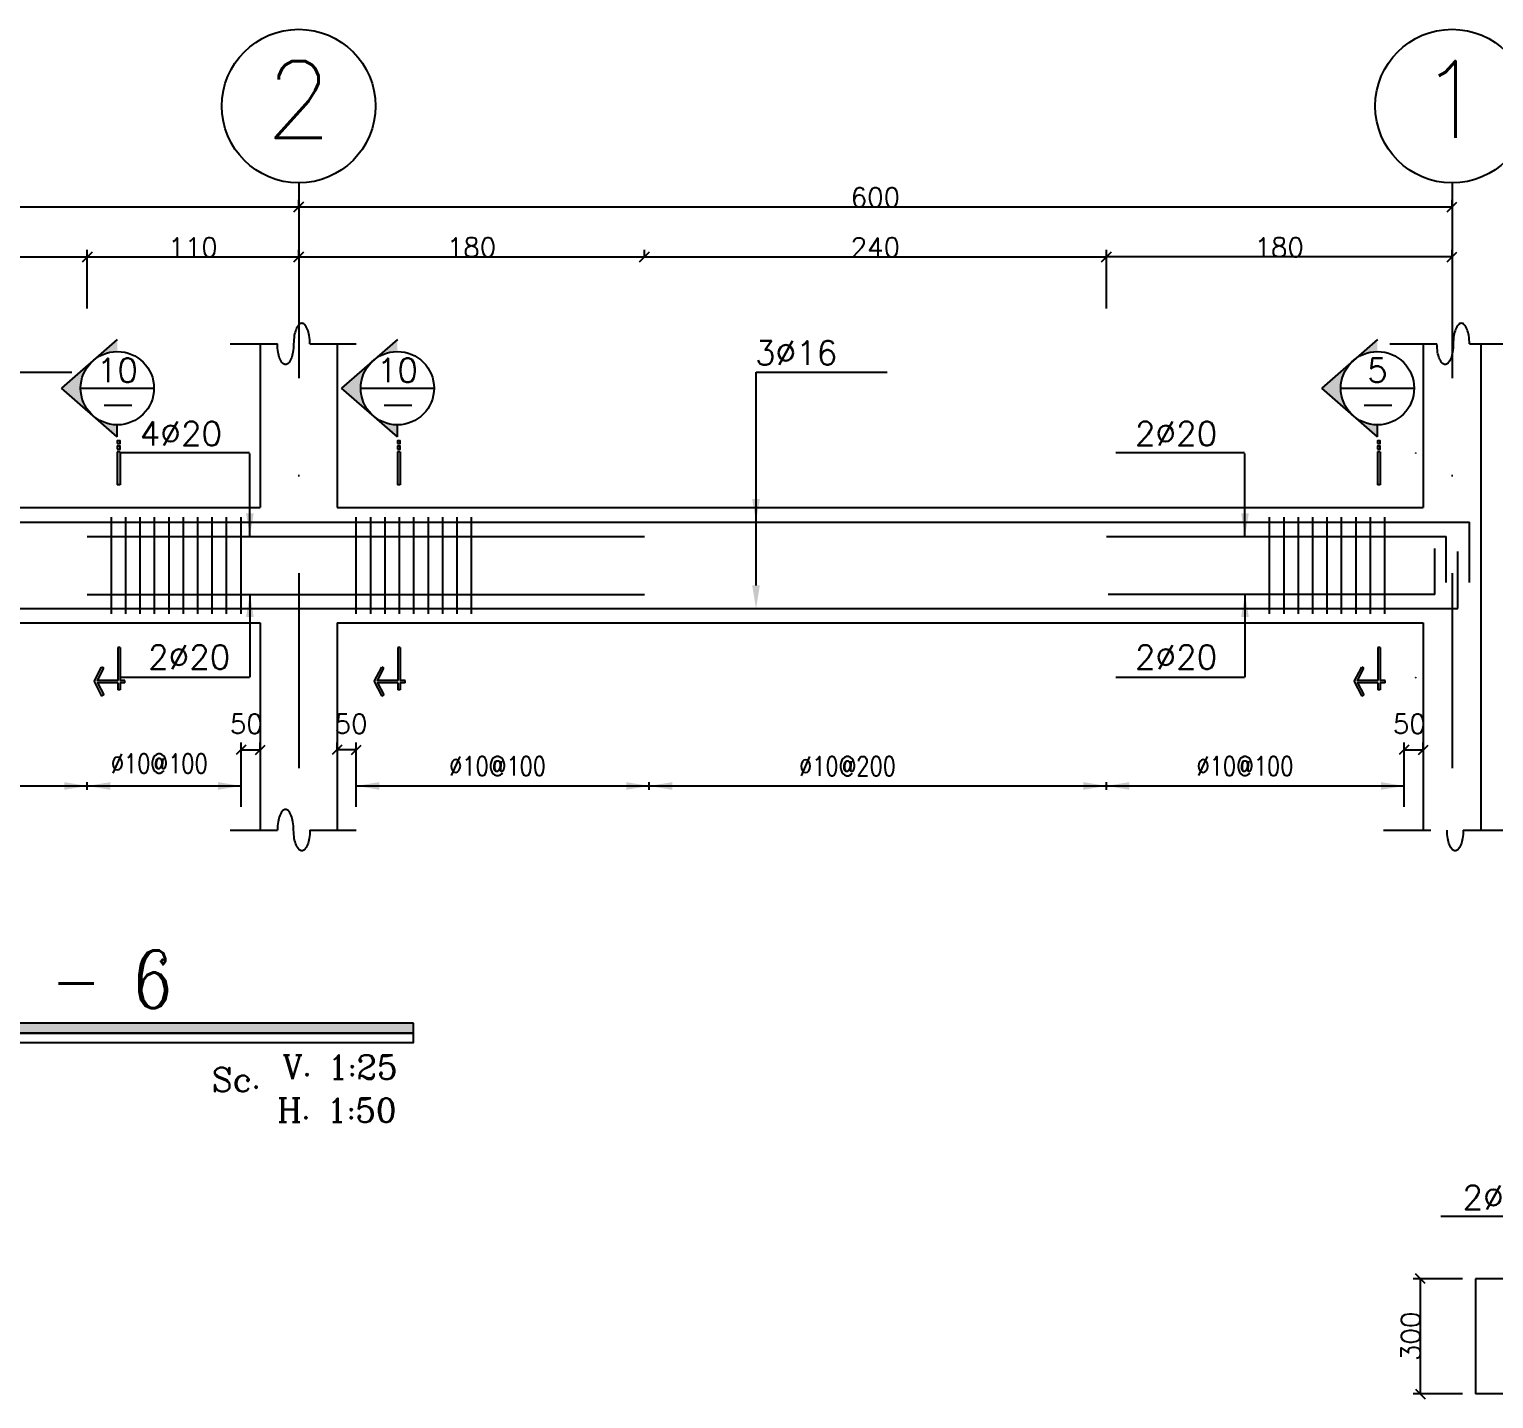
# Model space of a CAD drawing. Header units: millimetres. Extents: x -231 to 30223, y -7037 to 7120.
# Drawn here: x 22386 to 23911, y 3333 to 4759 of the extents above; entities that cross this region are included whole.
import ezdxf
from ezdxf.enums import TextEntityAlignment as Align

# ---------------------------------------------------------------- set-up
doc = ezdxf.new("R2010")
doc.units = ezdxf.units.MM
doc.linetypes.add('DASHDOTX2', pattern=[50.8, 25.4, -12.7, 0, -12.7])
for name, color, linetype in [('2', 2, 'Continuous'), ('3', 3, 'Continuous'), ('44', 150, 'Continuous'), ('5', 7, 'Continuous'), ('ax', 1, 'DASHDOTX2'), ('COV', 4, 'Continuous'), ('DIM', 1, 'Continuous'), ('DST', 1, 'Continuous'), ('HAT', 4, 'Continuous'), ('KH', 3, 'Continuous'), ('STT', 6, 'Continuous'), ('TEX', 4, 'Continuous'), ('TX', 2, 'Continuous'), ('TX1', 3, 'Continuous')]:
    doc.layers.add(name, color=color, linetype=linetype)
doc.styles.add('RC2', font='ROMANC.SHX', dxfattribs={"height": 25})
doc.styles.add('RC5', font='ROMANC.SHX', dxfattribs={"height": 50})
doc.styles.add('ROMANS', font='romans.shx')
doc.dimstyles.new('SC25', dxfattribs={"dimscale": 0.1, "dimtxt": 200, "dimasz": 0.5, "dimexe": 75, "dimexo": 0, "dimgap": 0, "dimtad": 1, "dimdec": 0, "dimlfac": 2.5, "dimdsep": 46, "dimtxsty": 'ROMANS', "dimblk": 'TIC', "dimcen": 0, "dimclrd": 44, "dimclre": 13, "dimclrt": 62, "dimadec": 0, "dimazin": 0, "dimtfac": 0.925926, "dimtdec": 0, "dimtix": 1, "dimtmove": 2, "dimatfit": 3, "dimldrblk": 'TIC', "dimfxl": 1, "dimtolj": 1, "dimarcsym": 0})
doc.dimstyles.new('SC50', dxfattribs={"dimscale": 0.1, "dimtxt": 200, "dimasz": 0.5, "dimexe": 75, "dimexo": 0, "dimgap": 0, "dimtad": 1, "dimdec": 0, "dimlfac": 0.5, "dimdsep": 46, "dimtxsty": 'ROMANS', "dimblk": 'TIC', "dimcen": 0, "dimclrd": 44, "dimclre": 1, "dimclrt": 62, "dimadec": 0, "dimazin": 0, "dimtfac": 0.925926, "dimtdec": 0, "dimtix": 1, "dimtmove": 2, "dimatfit": 3, "dimldrblk": 'TIC', "dimfxl": 1, "dimtolj": 1, "dimarcsym": 0})

# ---------------------------------------------------------------- blocks, each defined once
blk = doc.blocks.new('TIC')
blk.add_line((-100, -100), (100, 100))
blk = doc.blocks.new('*D351')
at = {"layer": 'DIM', "color": 13, "lineweight": -2, "transparency": 16777216}
for p, q in [((23878.2, 3457.8), (23826.7, 3457.8)), ((23878.2, 3337.8), (23826.7, 3337.8))]:
    blk.add_line(p, q, dxfattribs=at)
at = {"layer": 'DIM', "color": 44, "lineweight": -2, "transparency": 16777216}
blk.add_line((23834.2, 3457.8), (23834.2, 3337.9), dxfattribs=at)
at = {"layer": 'DIM', "color": 44, "lineweight": -2, "transparency": 16777216, "xscale": 0.05, "yscale": 0.05, "zscale": 0.05}
for p, rotation in [((23834.2, 3457.8), 90), ((23834.2, 3337.8), 270)]:
    blk.add_blockref('TIC', p, dxfattribs=dict(at, rotation=rotation))
at = {"layer": 'DIM', "color": 62, "transparency": 16777216, "insert": (23824.2, 3397.8), "char_height": 20, "attachment_point": 5, "rotation": 90, "style": 'ROMANS'}
blk.add_mtext('\\A1;300', dxfattribs=at)
blk = doc.blocks.new('*D409')
at = {"layer": 'DIM', "color": 1, "lineweight": -2, "transparency": 16777216}
for p, q in [((22166.3, 4468.2), (22166.3, 4529.5)), ((22446.1, 4468.2), (22446.1, 4529.5))]:
    blk.add_line(p, q, dxfattribs=at)
at = {"layer": 'DIM', "color": 44, "lineweight": -2, "transparency": 16777216}
blk.add_line((22166.3, 4522), (22446.1, 4522), dxfattribs=at)
at = {"layer": 'DIM', "color": 44, "lineweight": -2, "transparency": 16777216, "xscale": 0.05, "yscale": 0.05, "zscale": 0.05, "rotation": 180}
blk.add_blockref('TIC', (22166.3, 4522), dxfattribs=at)
at = {"layer": 'DIM', "color": 44, "lineweight": -2, "transparency": 16777216, "xscale": 0.05, "yscale": 0.05, "zscale": 0.05}
blk.add_blockref('TIC', (22446.1, 4522), dxfattribs=at)
at = {"layer": 'DIM', "color": 62, "transparency": 16777216, "insert": (22306.2, 4532), "char_height": 20, "attachment_point": 5, "style": 'ROMANS'}
blk.add_mtext('\\A1;140', dxfattribs=at)
blk = doc.blocks.new('*D410')
at = {"layer": 'DIM', "color": 1, "lineweight": -2, "transparency": 16777216}
for p, q in [((21946.3, 4574), (21946.3, 4581.5)), ((22666.3, 4574), (22666.3, 4581.5))]:
    blk.add_line(p, q, dxfattribs=at)
at = {"layer": 'DIM', "color": 44, "lineweight": -2, "transparency": 16777216}
blk.add_line((21946.3, 4574), (22666.2, 4574), dxfattribs=at)
at = {"layer": 'DIM', "color": 44, "lineweight": -2, "transparency": 16777216, "xscale": 0.05, "yscale": 0.05, "zscale": 0.05, "rotation": 180}
blk.add_blockref('TIC', (21946.3, 4574), dxfattribs=at)
at = {"layer": 'DIM', "color": 44, "lineweight": -2, "transparency": 16777216, "xscale": 0.05, "yscale": 0.05, "zscale": 0.05}
blk.add_blockref('TIC', (22666.3, 4574), dxfattribs=at)
at = {"layer": 'DIM', "color": 62, "transparency": 16777216, "insert": (22306.3, 4584), "char_height": 20, "attachment_point": 5, "style": 'ROMANS'}
blk.add_mtext('\\A1;360', dxfattribs=at)
blk = doc.blocks.new('*D434')
at = {"layer": 'DIM', "color": 1, "lineweight": -2, "transparency": 16777216}
for p, q in [((23507.3, 4468.2), (23507.3, 4529.5)), ((23867.3, 4522), (23867.3, 4529.5))]:
    blk.add_line(p, q, dxfattribs=at)
at = {"layer": 'DIM', "color": 44, "lineweight": -2, "transparency": 16777216}
blk.add_line((23867.2, 4522), (23507.3, 4522), dxfattribs=at)
at = {"layer": 'DIM', "color": 44, "lineweight": -2, "transparency": 16777216, "xscale": 0.05, "yscale": 0.05, "zscale": 0.05, "rotation": 180}
blk.add_blockref('TIC', (23507.3, 4522), dxfattribs=at)
at = {"layer": 'DIM', "color": 44, "lineweight": -2, "transparency": 16777216, "xscale": 0.05, "yscale": 0.05, "zscale": 0.05}
blk.add_blockref('TIC', (23867.3, 4522), dxfattribs=at)
at = {"layer": 'DIM', "color": 62, "transparency": 16777216, "insert": (23687.3, 4532), "char_height": 20, "attachment_point": 5, "style": 'ROMANS'}
blk.add_mtext('\\A1;180', dxfattribs=at)
blk = doc.blocks.new('*D435')
at = {"layer": 'DIM', "color": 1, "lineweight": -2, "transparency": 16777216}
for p, q in [((22666.3, 4574), (22666.3, 4581.5)), ((23867.3, 4574), (23867.3, 4581.5))]:
    blk.add_line(p, q, dxfattribs=at)
at = {"layer": 'DIM', "color": 44, "lineweight": -2, "transparency": 16777216}
blk.add_line((22666.3, 4574), (23867.2, 4574), dxfattribs=at)
at = {"layer": 'DIM', "color": 44, "lineweight": -2, "transparency": 16777216, "xscale": 0.05, "yscale": 0.05, "zscale": 0.05, "rotation": 180}
blk.add_blockref('TIC', (22666.3, 4574), dxfattribs=at)
at = {"layer": 'DIM', "color": 44, "lineweight": -2, "transparency": 16777216, "xscale": 0.05, "yscale": 0.05, "zscale": 0.05}
blk.add_blockref('TIC', (23867.3, 4574), dxfattribs=at)
at = {"layer": 'DIM', "color": 62, "transparency": 16777216, "insert": (23266.8, 4584), "char_height": 20, "attachment_point": 5, "style": 'ROMANS'}
blk.add_mtext('\\A1;600', dxfattribs=at)
blk = doc.blocks.new('*D436')
at = {"layer": 'DIM', "color": 13, "lineweight": -2, "transparency": 16777216}
for p, q in [((22606.3, 3949.3), (22606.3, 4016.1)), ((22626.3, 4008.6), (22626.3, 4016.1))]:
    blk.add_line(p, q, dxfattribs=at)
at = {"layer": 'DIM', "color": 44, "lineweight": -2, "transparency": 16777216}
blk.add_line((22606.3, 4008.6), (22626.2, 4008.6), dxfattribs=at)
at = {"layer": 'DIM', "color": 44, "lineweight": -2, "transparency": 16777216, "xscale": 0.05, "yscale": 0.05, "zscale": 0.05, "rotation": 180}
blk.add_blockref('TIC', (22606.3, 4008.6), dxfattribs=at)
at = {"layer": 'DIM', "color": 44, "lineweight": -2, "transparency": 16777216, "xscale": 0.05, "yscale": 0.05, "zscale": 0.05}
blk.add_blockref('TIC', (22626.3, 4008.6), dxfattribs=at)
at = {"layer": 'DIM', "color": 62, "transparency": 16777216, "insert": (22611.8, 4035.6), "char_height": 20, "attachment_point": 5, "style": 'ROMANS'}
blk.add_mtext('\\A1;50', dxfattribs=at)
blk = doc.blocks.new('*D437')
at = {"layer": 'DIM', "color": 13, "lineweight": -2, "transparency": 16777216}
for p, q in [((22706.3, 4008.6), (22706.3, 4016.1)), ((22726.3, 3949.3), (22726.3, 4016.1))]:
    blk.add_line(p, q, dxfattribs=at)
at = {"layer": 'DIM', "color": 44, "lineweight": -2, "transparency": 16777216}
blk.add_line((22726.2, 4008.6), (22706.3, 4008.6), dxfattribs=at)
at = {"layer": 'DIM', "color": 44, "lineweight": -2, "transparency": 16777216, "xscale": 0.05, "yscale": 0.05, "zscale": 0.05, "rotation": 180}
blk.add_blockref('TIC', (22706.3, 4008.6), dxfattribs=at)
at = {"layer": 'DIM', "color": 44, "lineweight": -2, "transparency": 16777216, "xscale": 0.05, "yscale": 0.05, "zscale": 0.05}
blk.add_blockref('TIC', (22726.3, 4008.6), dxfattribs=at)
at = {"layer": 'DIM', "color": 62, "transparency": 16777216, "insert": (22720.8, 4035.6), "char_height": 20, "attachment_point": 5, "style": 'ROMANS'}
blk.add_mtext('\\A1;50', dxfattribs=at)
blk = doc.blocks.new('*D758')
at = {"layer": 'DIM', "color": 1, "lineweight": -2, "transparency": 16777216}
for p, q in [((22666.3, 4521.1), (22666.3, 4529.5)), ((23026.3, 4521.1), (23026.3, 4529.5))]:
    blk.add_line(p, q, dxfattribs=at)
at = {"layer": 'DIM', "color": 44, "lineweight": -2, "transparency": 16777216}
blk.add_line((22666.3, 4522), (23026.2, 4522), dxfattribs=at)
at = {"layer": 'DIM', "color": 44, "lineweight": -2, "transparency": 16777216, "xscale": 0.05, "yscale": 0.05, "zscale": 0.05, "rotation": 180}
blk.add_blockref('TIC', (22666.3, 4522), dxfattribs=at)
at = {"layer": 'DIM', "color": 44, "lineweight": -2, "transparency": 16777216, "xscale": 0.05, "yscale": 0.05, "zscale": 0.05}
blk.add_blockref('TIC', (23026.3, 4522), dxfattribs=at)
at = {"layer": 'DIM', "color": 62, "transparency": 16777216, "insert": (22846.3, 4532), "char_height": 20, "attachment_point": 5, "style": 'ROMANS'}
blk.add_mtext('\\A1;180', dxfattribs=at)
blk = doc.blocks.new('EEE')
at = {"layer": '5'}
h = blk.add_hatch(color=256, dxfattribs=at)
h.paths.add_polyline_path([(-25.1, 28.8), (-58.1, 0), (-25.1, -28.8, -0.454846)])
h.paths.add_polyline_path([(-25.1, -28.8), (0, -50.6), (0, -38.2, -0.181206)])
h.paths.add_polyline_path([(0, 38.2), (0, 50.6), (-25.1, 28.8, -0.181206)])
h = blk.add_hatch(color=256, dxfattribs=at)
h.paths.add_polyline_path([(2.9, -57.6), (2.9, -54.7), (0, -54.7), (0, -57.6)])
h.paths.add_polyline_path([(0, -63.5), (2.9, -63.5), (2.9, -60.5), (0, -60.5)])
h.paths.add_polyline_path([(2.9, -66.4), (0, -66.4), (0, -100.6), (2.9, -100.6)])
blk.add_hatch(color=256, dxfattribs=at).paths.add_polyline_path([(0.4, -306.8), (0.4, -314.3), (2.9, -314.3), (2.9, -306.8), (8, -306.8), (8, -304.3), (2.9, -304.3), (2.9, -270), (0.4, -270), (0.4, -304.3), (-20.7, -304.3), (-14.1, -291.7), (-16.3, -290.5), (-24.2, -305.6), (-16.3, -320.7), (-14.1, -319.5), (-20.7, -306.8)])
at = {"layer": '2'}
for p, q in [((0, 50.6), (-58.1, 0)), ((0, -50.6), (-58.1, 0)), ((-38.2, 0), (38.2, 0)), ((0, -50.6), (0, -38.2)), ((2.9, -66.4), (0, -66.4)), ((0, -66.4), (0, -100.6)), ((2.9, -66.4), (2.9, -100.6)), ((2.9, -100.6), (0, -100.6)), ((2.9, -270), (0.4, -270)), ((-24.2, -305.6), (-16.3, -290.5)), ((-14.1, -291.7), (-16.3, -290.5)), ((8, -306.8), (8, -304.3)), ((-24.2, -305.6), (-16.3, -320.7)), ((-14.1, -319.5), (-16.3, -320.7)), ((2.9, -314.3), (0.4, -314.3))]:
    blk.add_line(p, q, dxfattribs=at)
for points in [[(0, -57.6), (2.9, -57.6), (2.9, -54.7), (0, -54.7)], [(0, -63.5), (2.9, -63.5), (2.9, -60.5), (0, -60.5)]]:
    blk.add_lwpolyline(points, close=True, dxfattribs=at)
for points in [[(0.4, -270), (0.4, -304.3)], [(2.9, -270), (2.9, -304.3)], [(0.4, -304.3), (-20.7, -304.3), (-14.1, -291.7)], [(8, -304.3), (2.9, -304.3)], [(0.4, -306.8), (-20.7, -306.8), (-14.1, -319.5)], [(0.4, -306.8), (0.4, -314.3)], [(8, -306.8), (2.9, -306.8)], [(2.9, -306.8), (2.9, -314.3)]]:
    blk.add_lwpolyline(points, dxfattribs=at)
blk.add_circle((0, 0), 38.2, dxfattribs=at)
at = {"layer": '3'}
blk.add_line((-13.7, -17.7), (15, -17.7), dxfattribs=at)
at = {"layer": 'TX1', "style": 'ROMANS'}
blk.add_attdef('B', text='', height=25, dxfattribs=at).set_placement((0, 18.7), align=Align.MIDDLE_CENTER)
blk = doc.blocks.new('*D759')
at = {"layer": 'DIM', "color": 1, "lineweight": -2, "transparency": 16777216}
for p, q in [((22446.1, 4468.2), (22446.1, 4529.5)), ((22666.3, 4521.1), (22666.3, 4529.5))]:
    blk.add_line(p, q, dxfattribs=at)
at = {"layer": 'DIM', "color": 44, "lineweight": -2, "transparency": 16777216}
blk.add_line((22446.2, 4522), (22666.2, 4522), dxfattribs=at)
at = {"layer": 'DIM', "color": 44, "lineweight": -2, "transparency": 16777216, "xscale": 0.05, "yscale": 0.05, "zscale": 0.05, "rotation": 180}
blk.add_blockref('TIC', (22446.1, 4522), dxfattribs=at)
at = {"layer": 'DIM', "color": 44, "lineweight": -2, "transparency": 16777216, "xscale": 0.05, "yscale": 0.05, "zscale": 0.05}
blk.add_blockref('TIC', (22666.3, 4522), dxfattribs=at)
at = {"layer": 'DIM', "color": 62, "transparency": 16777216, "insert": (22556.2, 4532), "char_height": 20, "attachment_point": 5, "style": 'ROMANS'}
blk.add_mtext('\\A1;110', dxfattribs=at)
blk = doc.blocks.new('*D438')
at = {"layer": 'DIM', "color": 1, "lineweight": -2, "transparency": 16777216}
for p, q in [((23026.3, 4521.1), (23026.3, 4529.5)), ((23507.3, 4516.7), (23507.3, 4529.5))]:
    blk.add_line(p, q, dxfattribs=at)
at = {"layer": 'DIM', "color": 44, "lineweight": -2, "transparency": 16777216}
blk.add_line((23026.3, 4522), (23507.2, 4522), dxfattribs=at)
at = {"layer": 'DIM', "color": 44, "lineweight": -2, "transparency": 16777216, "xscale": 0.05, "yscale": 0.05, "zscale": 0.05, "rotation": 180}
blk.add_blockref('TIC', (23026.3, 4522), dxfattribs=at)
at = {"layer": 'DIM', "color": 44, "lineweight": -2, "transparency": 16777216, "xscale": 0.05, "yscale": 0.05, "zscale": 0.05}
blk.add_blockref('TIC', (23507.3, 4522), dxfattribs=at)
at = {"layer": 'DIM', "color": 62, "transparency": 16777216, "insert": (23266.8, 4532), "char_height": 20, "attachment_point": 5, "style": 'ROMANS'}
blk.add_mtext('\\A1;240', dxfattribs=at)
blk = doc.blocks.new('*D443')
at = {"layer": 'DIM', "color": 13, "lineweight": -2, "transparency": 16777216}
for p, q in [((23817.3, 3949.3), (23817.3, 4016.1)), ((23837.3, 4008.6), (23837.3, 4016.1))]:
    blk.add_line(p, q, dxfattribs=at)
at = {"layer": 'DIM', "color": 44, "lineweight": -2, "transparency": 16777216}
blk.add_line((23817.3, 4008.6), (23837.2, 4008.6), dxfattribs=at)
at = {"layer": 'DIM', "color": 44, "lineweight": -2, "transparency": 16777216, "xscale": 0.05, "yscale": 0.05, "zscale": 0.05, "rotation": 180}
blk.add_blockref('TIC', (23817.3, 4008.6), dxfattribs=at)
at = {"layer": 'DIM', "color": 44, "lineweight": -2, "transparency": 16777216, "xscale": 0.05, "yscale": 0.05, "zscale": 0.05}
blk.add_blockref('TIC', (23837.3, 4008.6), dxfattribs=at)
at = {"layer": 'DIM', "color": 62, "transparency": 16777216, "insert": (23822.8, 4035.6), "char_height": 20, "attachment_point": 5, "style": 'ROMANS'}
blk.add_mtext('\\A1;50', dxfattribs=at)

msp = doc.modelspace()

# ---------------------------------------------------------------- linework, layer by layer
at = {"layer": '2'}
for centre in [(22666.287637, 4679.048696), (23867.287636, 4679.048696)]:
    msp.add_circle(centre, 80, dxfattribs=at)
at = {"layer": '3'}
for points in [[(22785.826021, 3724.011294), (22064.466807, 3724.011294), (22064.466807, 3713.349892), (22785.826021, 3713.349892)], [(22785.826021, 3713.349892), (22064.466807, 3713.349892), (22064.466807, 3703.754636), (22785.826021, 3703.754636)]]:
    msp.add_lwpolyline(points, close=True, dxfattribs=at)
msp.add_trace([(22064.466807, 3724.011294), (22064.466807, 3713.349892), (22785.826021, 3724.011294), (22785.826021, 3713.349892)], dxfattribs=at)
at = {"layer": 'ax', "ltscale": 8}
for p, q in [((22666.287637, 4599.048696), (22666.287637, 3905.10075)), ((23867.287636, 4599.048696), (23867.287636, 3905.10075))]:
    msp.add_line(p, q, dxfattribs=at)
at = {"layer": 'COV'}
for p, q in [((22626.287637, 4431.324123), (22626.287637, 4260.842717)), ((22706.287637, 4431.324123), (22706.287637, 4260.842717)), ((23837.287636, 4431.324123), (23837.287636, 4260.842717)), ((23897.287636, 4431.324123), (23897.287636, 3924.916439)), ((21986.287637, 4260.842717), (22626.287637, 4260.842717)), ((22706.287637, 4260.842717), (23837.287636, 4260.842717)), ((21986.287637, 4140.842717), (22626.287637, 4140.842717)), ((22626.287637, 4140.842717), (22626.287637, 3924.916439)), ((22706.287637, 4140.842717), (23837.287636, 4140.842717)), ((22706.287637, 4140.842717), (22706.287637, 3924.916439)), ((23837.287636, 4140.842717), (23837.287636, 3924.916439)), ((24051.821132, 3457.80918), (23891.821132, 3457.80918)), ((23891.821132, 3457.80918), (23891.821132, 3337.80918)), ((24051.821132, 3337.80918), (23891.821132, 3337.80918))]:
    msp.add_line(p, q, dxfattribs=at)
at = {"layer": 'DST'}
for p, q in [((22595.014637, 4431.324123), (22644.114977, 4431.324123)), ((22677.931786, 4431.324123), (22725.97407, 4431.324123)), ((23802.458237, 4431.324123), (23851.558577, 4431.324123)), ((23885.375387, 4431.324123), (23933.41767, 4431.324123)), ((22293.520769, 4401.978002), (22430.09215, 4401.978002)), ((23142.485077, 4245.842717), (23142.485077, 4401.978002)), ((23142.485077, 4401.978002), (23279.056458, 4401.978002)), ((22614.975753, 4317.822796), (22480.847505, 4317.822796)), ((22615.475753, 4230.842717), (22615.475753, 4317.322796)), ((23142.485077, 4179.842717), (23142.485077, 4323.910359)), ((23651.155835, 4317.822796), (23517.027587, 4317.822796)), ((23651.655835, 4230.842717), (23651.655835, 4317.322796)), ((22615.475753, 4170.842717), (22615.475753, 4084.362638)), ((23651.655835, 4170.842717), (23651.655835, 4084.362638)), ((22614.975753, 4083.862638), (22480.847505, 4083.862638)), ((23651.155835, 4083.862638), (23517.027587, 4083.862638)), ((22006.287637, 3970.983854), (22606.287637, 3970.983854)), ((22446.103409, 3966.983854), (22446.103409, 3974.983854)), ((22446.103409, 3966.983854), (22446.103409, 3974.983854)), ((22606.287637, 3966.983854), (22606.287637, 3974.983854)), ((22606.287637, 3966.983854), (22606.287637, 3974.983854)), ((22726.287637, 3966.983854), (22726.287637, 3974.983854)), ((22726.287637, 3966.983854), (22726.287637, 3974.983854)), ((22726.287637, 3970.983854), (23817.287636, 3970.983854)), ((23031.287637, 3966.983854), (23031.287637, 3974.983854)), ((23031.287637, 3966.983854), (23031.287637, 3974.983854)), ((23031.287637, 3966.983854), (23031.287637, 3974.983854)), ((23031.287637, 3966.983854), (23031.287637, 3974.983854)), ((23507.287636, 3966.983854), (23507.287636, 3974.983854)), ((23817.287636, 3966.983854), (23817.287636, 3974.983854)), ((22595.014637, 3924.916439), (22644.114977, 3924.916439)), ((22677.931786, 3924.916439), (22725.97407, 3924.916439)), ((23796.014636, 3924.916439), (23845.114976, 3924.916439)), ((23878.931786, 3924.916439), (23926.974069, 3924.916439)), ((23989.796591, 3522.425728), (23855.668343, 3522.425728))]:
    msp.add_line(p, q, dxfattribs=at)
for points in [[(22677.931786, 4431.324123, 0.0403680359), (22677.222146, 4440.09943, 0.0533262152), (22675.455608, 4446.534032, 0.0964678183), (22672.186343, 4451.670328, 0.2057382443), (22669.477584, 4452.834182, 0.2057382443), (22666.768825, 4451.670328, 0.0964678183), (22663.49956, 4446.534032, 0.0533262152), (22661.733022, 4440.09943, 0.0403680359), (22661.023381, 4431.324123, 0.0403680359)], [(23885.375387, 4431.324123, 0.0403680359), (23884.665746, 4440.09943, 0.0533262152), (23882.899208, 4446.534032, 0.0964678183), (23879.629943, 4451.670328, 0.2057382443), (23876.921184, 4452.834182, 0.2057382443), (23874.212425, 4451.670328, 0.0964678183), (23870.94316, 4446.534032, 0.0533262152), (23869.176622, 4440.09943, 0.0403680359), (23868.466982, 4431.324123, 0.0403680359)], [(22661.023381, 4431.324123, -0.0403680359), (22660.313741, 4422.548815, -0.0533262152), (22658.547203, 4416.114214, -0.0964678183), (22655.277938, 4410.977918, -0.2057382443), (22652.569179, 4409.814063, -0.2057382443), (22649.86042, 4410.977918, -0.0964678183), (22646.591155, 4416.114214, -0.0533262152), (22644.824617, 4422.548815, -0.0403680359), (22644.114977, 4431.324123, -0.0403680359)], [(23868.466982, 4431.324123, -0.0403680359), (23867.757341, 4422.548815, -0.0533262152), (23865.990803, 4416.114214, -0.0964678183), (23862.721538, 4410.977918, -0.2057382443), (23860.012779, 4409.814063, -0.2057382443), (23857.30402, 4410.977918, -0.0964678183), (23854.034755, 4416.114214, -0.0533262152), (23852.268217, 4422.548815, -0.0403680359), (23851.558577, 4431.324123, -0.0403680359)], [(22661.023381, 3924.916439, 0.0403680359), (22660.313741, 3933.691746, 0.0533262152), (22658.547203, 3940.126347, 0.0964678183), (22655.277938, 3945.262643, 0.2057382443), (22652.569179, 3946.426498, 0.2057382443), (22649.86042, 3945.262643, 0.0964678183), (22646.591155, 3940.126347, 0.0533262152), (22644.824617, 3933.691746, 0.0403680359), (22644.114977, 3924.916439, 0.0403680359)], [(22677.931786, 3924.916439, -0.0403680359), (22677.222146, 3916.141131, -0.0533262152), (22675.455608, 3909.70653, -0.0964678183), (22672.186343, 3904.570234, -0.2057382443), (22669.477584, 3903.406379, -0.2057382443), (22666.768825, 3904.570234, -0.0964678183), (22663.49956, 3909.70653, -0.0533262152), (22661.733022, 3916.141131, -0.0403680359), (22661.023381, 3924.916439, -0.0403680359)], [(23878.931786, 3924.916439, -0.0403680359), (23878.222145, 3916.141131, -0.0533262152), (23876.455607, 3909.70653, -0.0964678183), (23873.186342, 3904.570234, -0.2057382443), (23870.477583, 3903.406379, -0.2057382443), (23867.768824, 3904.570234, -0.0964678183), (23864.499559, 3909.70653, -0.0533262152), (23862.733021, 3916.141131, -0.0403680359), (23862.023381, 3924.916439, -0.0403680359)]]:
    msp.add_lwpolyline(points, format="xyb", dxfattribs=at)
for centre, start, end in [((23829.084455, 4317.322796), 0, 90), ((23829.084455, 4084.362638), 270, 0)]:
    msp.add_arc(centre, 0.5, start, end, dxfattribs=at)
for points in [[(23138.485077, 4269.842717), (23142.485077, 4245.842717), (23146.485077, 4269.842717)], [(22619.475753, 4254.842717), (22615.475753, 4230.842717), (22611.475753, 4254.842717)], [(23655.655835, 4254.842717), (23651.655835, 4230.842717), (23647.655835, 4254.842717)], [(23138.485077, 4179.842717), (23142.485077, 4155.842717), (23146.485077, 4179.842717)], [(22619.475753, 4146.842717), (22615.475753, 4170.842717), (22611.475753, 4146.842717)], [(23655.655835, 4146.842717), (23651.655835, 4170.842717), (23647.655835, 4146.842717)], [(22422.103409, 3974.983854), (22446.103409, 3970.983854), (22422.103409, 3966.983854)], [(22470.103409, 3974.983854), (22446.103409, 3970.983854), (22470.103409, 3966.983854)], [(22582.287637, 3974.983854), (22606.287637, 3970.983854), (22582.287637, 3966.983854)], [(22582.287637, 3974.983854), (22606.287637, 3970.983854), (22582.287637, 3966.983854)], [(22750.287637, 3974.983854), (22726.287637, 3970.983854), (22750.287637, 3966.983854)], [(22750.287637, 3974.983854), (22726.287637, 3970.983854), (22750.287637, 3966.983854)], [(23007.287637, 3974.983854), (23031.287637, 3970.983854), (23007.287637, 3966.983854)], [(23007.287637, 3974.983854), (23031.287637, 3970.983854), (23007.287637, 3966.983854)], [(23055.287637, 3974.983854), (23031.287637, 3970.983854), (23055.287637, 3966.983854)], [(23055.287637, 3974.983854), (23031.287637, 3970.983854), (23055.287637, 3966.983854)], [(23483.287636, 3974.983854), (23507.287636, 3970.983854), (23483.287636, 3966.983854)], [(23531.287636, 3974.983854), (23507.287636, 3970.983854), (23531.287636, 3966.983854)], [(23793.287636, 3974.983854), (23817.287636, 3970.983854), (23793.287636, 3966.983854)]]:
    msp.add_solid(points, dxfattribs=at)
at = {"layer": 'KH'}
for p, q in [((22471.287637, 4150.315898), (22471.287637, 4250.842717)), ((22486.287637, 4150.315898), (22486.287637, 4250.842717)), ((22501.287637, 4150.315898), (22501.287637, 4250.842717)), ((22516.287637, 4150.315898), (22516.287637, 4250.842717)), ((22531.287637, 4150.315898), (22531.287637, 4250.842717)), ((22546.287637, 4150.315898), (22546.287637, 4250.842717)), ((22561.287637, 4150.315898), (22561.287637, 4250.842717)), ((22576.287637, 4150.315898), (22576.287637, 4250.842717)), ((22591.287637, 4150.315898), (22591.287637, 4250.842717)), ((22606.287637, 4150.315898), (22606.287637, 4250.842717)), ((22726.287637, 4150.315898), (22726.287637, 4250.842717)), ((22741.287637, 4150.315898), (22741.287637, 4250.842717)), ((22756.287637, 4150.315898), (22756.287637, 4250.842717)), ((22771.287637, 4150.315898), (22771.287637, 4250.842717)), ((22786.287637, 4150.315898), (22786.287637, 4250.842717)), ((22801.287637, 4150.315898), (22801.287637, 4250.842717)), ((22816.287637, 4150.315898), (22816.287637, 4250.842717)), ((22816.287637, 4150.315898), (22816.287637, 4250.842717)), ((22831.287637, 4150.315898), (22831.287637, 4250.842717)), ((22846.287637, 4150.315898), (22846.287637, 4250.842717)), ((23677.287636, 4150.315898), (23677.287636, 4250.842717)), ((23692.287636, 4150.315898), (23692.287636, 4250.842717)), ((23707.287636, 4150.315898), (23707.287636, 4250.842717)), ((23722.287636, 4150.315898), (23722.287636, 4250.842717)), ((23737.287636, 4150.315898), (23737.287636, 4250.842717)), ((23752.287636, 4150.315898), (23752.287636, 4250.842717)), ((23767.287636, 4150.315898), (23767.287636, 4250.842717)), ((23782.287636, 4150.315898), (23782.287636, 4250.842717)), ((23797.287636, 4150.315898), (23797.287636, 4250.842717))]:
    msp.add_line(p, q, dxfattribs=at)
at = {"layer": 'STT'}
for p, q in [((21078.287637, 4245.842717), (23885.287636, 4245.842717)), ((23885.287636, 4183.033219), (23885.287636, 4245.842717)), ((22446.103409, 4230.842717), (23026.287637, 4230.842717)), ((23507.287636, 4230.842717), (23861.287636, 4230.842717)), ((23861.287636, 4183.033219), (23861.287636, 4230.842717)), ((23849.287636, 4170.315898), (23849.287636, 4218.125396)), ((23873.287636, 4155.842717), (23873.287636, 4215.213121)), ((22446.103409, 4170.315898), (23026.287637, 4170.315898)), ((23849.287636, 4170.315898), (23509.145071, 4170.315898)), ((21090.287637, 4155.842717), (23873.287636, 4155.842717))]:
    msp.add_line(p, q, dxfattribs=at)

# ---------------------------------------------------------------- block references
at = {"layer": 'HAT'}
for p, values in [((22477.417563, 4385.246497), {'B': '10'}), ((22769.057751, 4385.246497), {'B': '10'}), ((23789.611644, 4385.246497), {'B': '5'})]:
    msp.add_blockref('EEE', p, dxfattribs=at).add_auto_attribs(values)

# ---------------------------------------------------------------- texts
at = {"layer": '44', "style": 'RC5', "width": 0.8}
msp.add_text('BEAM - 6', height=60, dxfattribs=at).set_placement((22193.840684, 3739.635892))
at = {"layer": 'TEX', "color": 2, "style": 'RC2'}
for s, p in [('V. 1:25', (22649.231973, 3665.632818)), ('Sc. ', (22575.86985, 3652.632428)), ('H. 1:50', (22643.83563, 3620.754905))]:
    msp.add_text(s, height=25, dxfattribs=at).set_placement(p)
at = {"layer": 'TX', "style": 'ROMANS'}
for s, p in [('2', (22666.287637, 4685.920687)), ('1', (23867.287636, 4685.920687))]:
    msp.add_text(s, height=80, dxfattribs=at).set_placement(p, align=Align.MIDDLE)
at = {"layer": 'TX1', "style": 'ROMANS'}
for s, p in [('3%%C16', (23141.387675, 4409.565492)), ('4%%C20', (22500.818176, 4325.410286)), ('2%%C20', (23536.998259, 4325.410286)), ('2%%C20', (22509.433518, 4092.65976)), ('2%%C20', (23536.998259, 4092.649828)), ('2%%C20', (23878.153389, 3530.013218))]:
    msp.add_text(s, height=25, dxfattribs=at).set_placement(p)
at = {"layer": 'TX1', "style": 'ROMANS', "width": 0.8}
for s, p in [('%%c10@100', (22470.680744, 3984.337016)), ('%%c10@100', (22822.9513, 3981.722482)), ('%%c10@200', (23187.321278, 3981.609122)), ('%%c10@100', (23601.227048, 3981.722482))]:
    msp.add_text(s, height=20, dxfattribs=at).set_placement(p)

# ---------------------------------------------------------------- dimensions: what is measured, and where the dimension line sits
at = {"layer": 'DIM'}
for base, p1, p2, picture, middle in [((22666.287637, 4574.048696), (21946.287637, 4574.048696), (22666.287637, 4574.048696), '*D410', (22306.287637, 4584.048696)), ((23867.2876359616, 4574.048696287), (22666.2876365975, 4574.048696287), (23867.2876359616, 4574.048696287), '*D435', (23266.7876362796, 4584.048696287)), ((22446.103409, 4521.970983), (22166.287637, 4468.154679), (22446.103409, 4468.154679), '*D409', (22306.195523, 4531.970983)), ((22666.287637, 4521.970983), (22446.103409, 4468.154679), (22666.287637, 4521.058153), '*D759', (22556.195523, 4531.970983)), ((23026.287637, 4521.970983), (22666.287637, 4521.058153), (23026.287637, 4521.058153), '*D758', (22846.287637, 4531.970983)), ((23507.287636, 4521.970983), (23026.287637, 4521.058153), (23507.287636, 4516.712301), '*D438', (23266.787636, 4531.970983))]:
    dim = msp.add_linear_dim(base=base, p1=p1, p2=p2, dimstyle='SC50', dxfattribs=at)
    dim.commit()
    dim.dimension.update_dxf_attribs({"geometry": picture, "text_midpoint": middle})
for base, p1, p2, angle, dimstyle, picture, middle in [((23507.287636, 4521.970983), (23867.287636, 4521.970983), (23507.287636, 4468.154679), 180, 'SC50', '*D434', (23687.287636, 4531.970983)), ((23834.218234, 3337.80918), (23878.218234, 3457.80918), (23878.218234, 3337.80918), 90, 'SC25', '*D351', (23824.218234, 3397.80918))]:
    dim = msp.add_linear_dim(base=base, p1=p1, p2=p2, angle=angle, dimstyle=dimstyle, dxfattribs=at)
    dim.commit()
    dim.dimension.update_dxf_attribs({"geometry": picture, "text_midpoint": middle})
for base, p1, p2, picture, middle in [((22626.287637, 4008.588443), (22606.287637, 3949.257147), (22626.287637, 4008.588443), '*D436', (22611.811978, 4035.588443)), ((23837.287636, 4008.588443), (23817.287636, 3949.257147), (23837.287636, 4008.588443), '*D443', (23822.811977, 4035.588443))]:
    dim = msp.add_linear_dim(base=base, p1=p1, p2=p2, angle=180, dimstyle='SC25', dxfattribs=at)
    dim.commit()
    dim.dimension.update_dxf_attribs({"geometry": picture, "text_midpoint": middle, "dimtype": 160})
dim = msp.add_linear_dim(base=(22706.287637, 4008.588443), p1=(22726.287637, 3949.257147), p2=(22706.287637, 4008.588443), dimstyle='SC25', dxfattribs=at)
dim.commit()
dim.dimension.update_dxf_attribs({"geometry": '*D437', "text_midpoint": (22720.763296, 4035.588443), "dimtype": 160})

doc.saveas('drawing.dxf')
